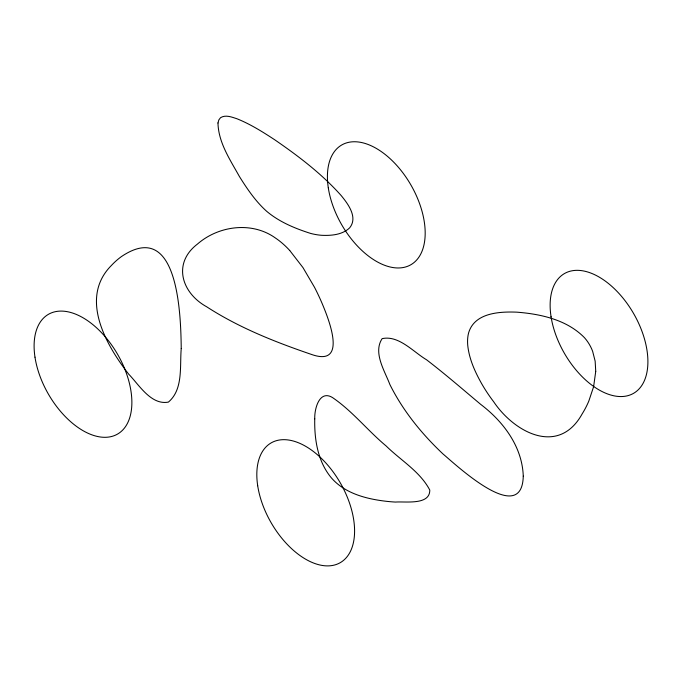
<?xml version="1.0" encoding="UTF-8"?>
<svg xmlns="http://www.w3.org/2000/svg" width="682" height="682" viewBox="0 0 682 682"><rect width="100%" height="100%" fill="white"/><g stroke="black" fill="none" stroke-linecap="round" stroke-linejoin="round"><path stroke-width="1.02" d="M289.722 250.473L302.953 267.574L314.521 287.31A139.58 80.587 60 0 1 323.822 307.582C330.233 323.421 346.524 367.121 311.052 354.29C274.923 341.938 238.905 327.667 206.74 306.823C181.429 292.885 172.333 263.158 197.524 244.011C218.632 225.606 252.042 221.232 275.426 238.009A61.943 35.762 60 0 1 289.722 250.473M181.233 348.553C179.69 366.166 183.407 389.482 168.386 402.107C151.029 405.347 139.119 384.887 128.702 374.171C105.932 344.956 78.976 297.812 111.524 265.341A199.025 114.908 60 0 1 121.396 256.603C178.556 217.967 180.815 315.391 181.233 348.553M523.264 476.147C522.028 526.973 456.377 465.218 443.027 453.99C421.749 433.905 402.96 410.828 389.882 384.537C384.725 370.82 372.866 352.713 382.125 338.647C398.765 334.964 413.309 351.946 426.531 359.764C445.082 373.992 462.746 389.32 480.657 404.341C503.41 421.595 522.242 446.608 523.264 476.147M217.976 122.982C218.402 142.598 230.149 159.801 239.365 176.433C247.165 188.905 255.537 201.284 266.534 211.181C279.219 221.94 295.016 228.47 310.719 233.449A115.966 66.955 60 0 0 321.802 235.307C331.409 235.733 342.33 234.838 349.627 227.873C358.178 217.413 348.05 203.944 341.205 195.589C321.836 173.842 298.443 156.076 274.522 139.648C262.544 131.788 250.303 124.124 236.969 118.762C231.812 117.125 225.572 114.448 220.508 117.722L218.82 119.947L217.976 122.982M314.752 418.859C314.266 439.489 317.803 461.825 331.52 478.039C344.035 492.378 363.233 498.082 381.468 500.673A328.954 189.92 60 0 0 395.483 502.071C405.466 501.261 429.958 505.447 429.788 490.077C420.078 471.509 400.76 460.393 386.148 445.985C368.212 431.041 353.481 412.405 334.385 398.868C320.071 387.785 314.351 408.024 314.752 418.859M595.736 371.358L593.613 386.72L588.771 401.204A200.892 115.983 60 0 1 582.206 413.821C558.763 456.267 514.433 432.678 493.64 401.707A95.284 55.012 60 0 1 481.645 383.659C474.953 371.75 469.105 358.928 467.724 345.186A43.273 24.987 60 0 1 468.704 332.569C474.749 312.748 499.539 311.478 516.786 312.16C540.92 314.027 567.092 319.815 584.551 337.778A25.481 14.714 60 0 1 592.624 351.264L595.147 361.136L595.736 371.358M551.013 316.414A69.138 39.914 60 0 0 631.029 394.588A69.138 39.914 60 0 0 615.002 289.33A69.138 39.914 60 0 0 551.013 316.414M257.702 485.755A69.138 39.914 60 0 0 337.709 563.929A69.138 39.914 60 0 0 321.691 458.671A69.138 39.914 60 0 0 257.702 485.755M34.987 357.172A69.138 39.914 60 0 0 115.002 435.346A69.138 39.914 60 0 0 98.975 330.088A69.138 39.914 60 0 0 34.987 357.172M328.298 187.831A69.138 39.914 60 0 0 408.313 266.006A69.138 39.914 60 0 0 392.286 160.747A69.138 39.914 60 0 0 328.298 187.831"/></g></svg>
